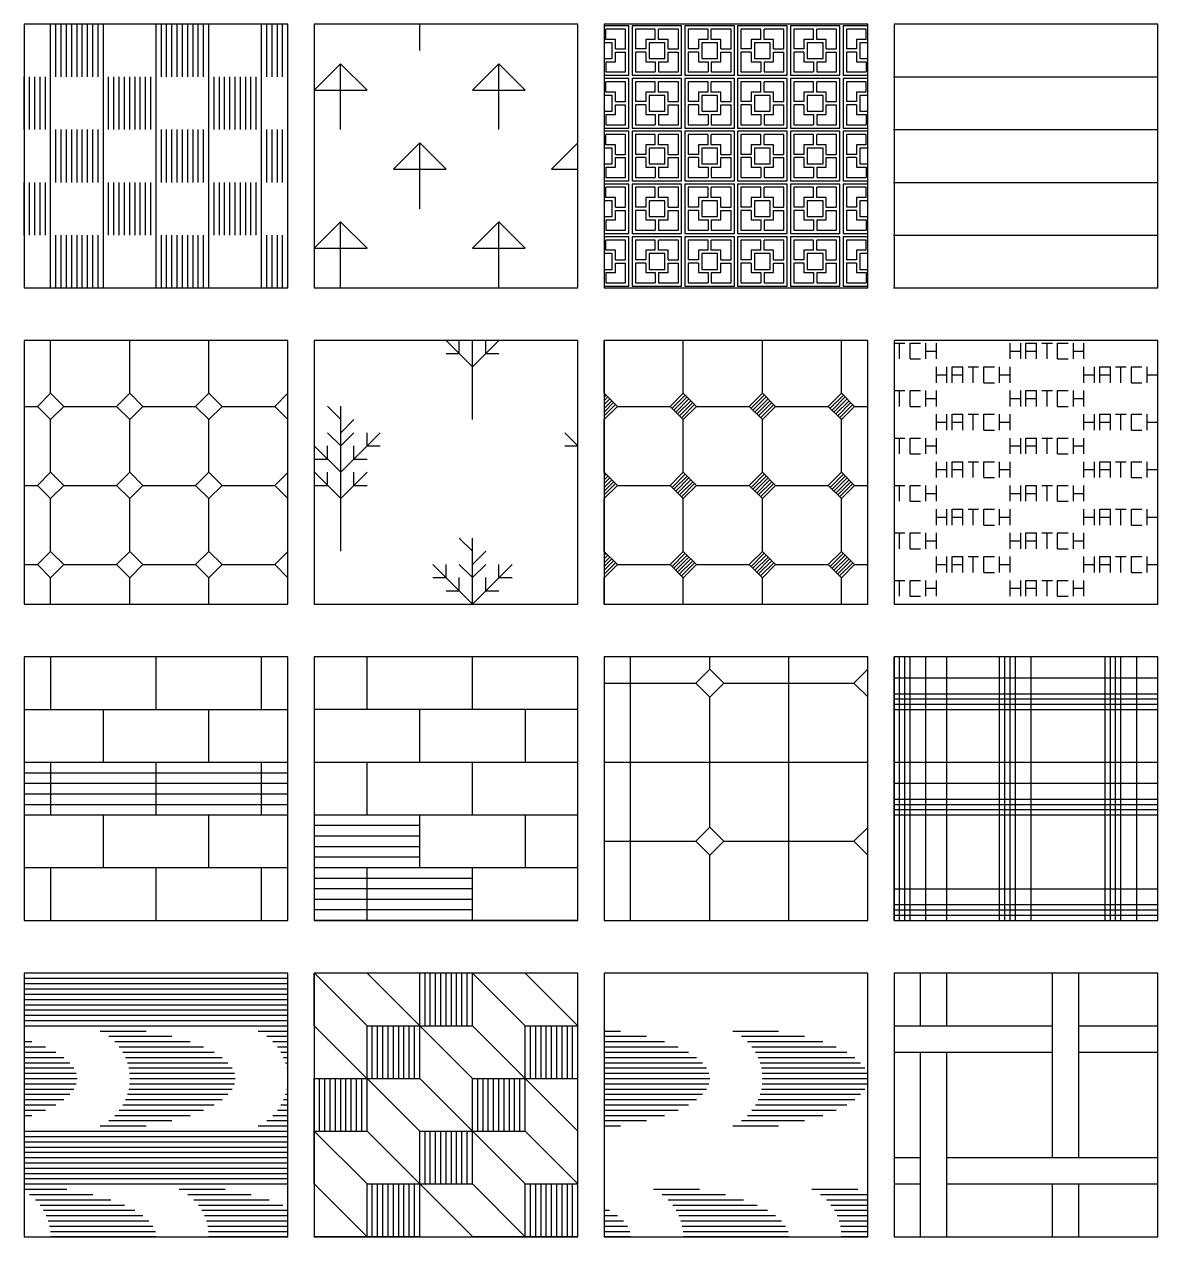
# Model space of a CAD drawing. Extents: x 0 to 176, y 0 to 59.
# Drawn here: x 132 to 153.5, y 0 to 23 of the extents above; entities that cross this region are included whole.
import ezdxf

# ---------------------------------------------------------------- set-up
doc = ezdxf.new("R2010")
doc.units = 0
doc.header["$MEASUREMENT"] = 0
doc.layers.get('0').update_dxf_attribs({"linetype": 'CONTINUOUS'})

msp = doc.modelspace()

# ---------------------------------------------------------------- hatches: boundary and pattern name
h = msp.add_hatch()
h.set_pattern_fill('CS8', color=256, scale=0.1, style=0, pattern_type=2)
h.set_pattern_definition([(90, (104.5, 36), (-1, 1), [1, -1]), (90, (104.6, 36), (-1, 1), [1, -1]), (90, (104.7, 36), (-1, 1), [1, -1]), (90, (104.8, 36), (-1, 1), [1, -1]), (90, (104.9, 36), (-1, 1), [1, -1]), (90, (105, 36), (-1, 1), [1, -1]), (90, (105.1, 36), (-1, 1), [1, -1]), (90, (105.2, 36), (-1, 1), [1, -1]), (90, (105.3, 36), (-1, 1), [1, -1]), (90, (105.4, 36), (-1, 1), [1, -1]), (90, (105.5, 36), (-1, 1), [1, -1])])
h.paths.add_polyline_path([(137, 23), (132, 23), (132, 18), (137, 18)])
h = msp.add_hatch()
h.set_pattern_fill('CS9', color=256, scale=0.05, style=0, pattern_type=2)
h.set_pattern_definition([(90, (105, 36), (-1.5, 1.5), [1.25, -1.75]), (0, (104.5, 36.75), (1.5, 1.5), [1, -2]), (45, (104.5, 36.75), (-1.5, 1.5), [0.70711, -1.41421]), (135, (105.5, 36.75), (-1.5, -1.5), [0.70711, -1.41421])])
h.paths.add_polyline_path([(142.5, 23), (137.5, 23), (137.5, 18), (142.5, 18)])
h = msp.add_hatch()
h.set_pattern_fill('DECBRK2', color=256, style=0, pattern_type=2)
h.set_pattern_definition([(270, (104.53125, 36.96875), (1, -2e-16), [0.9375, -0.0625]), (180, (105.46875, 36.96875), (-1e-16, -1), [0.9375, -0.0625]), (90, (105.46875, 36.03125), (-1, 6e-17), [0.9375, -0.0625]), (0, (104.53125, 36.03125), (0, 1), [0.9375, -0.0625]), (0, (105.03125, 36.09375), (0, 1), [0.375, -0.625]), (90, (105.40625, 36.53125), (-1, 6e-17), [0.375, -0.625]), (180, (104.96875, 36.90625), (-1e-16, -1), [0.375, -0.625]), (270, (104.59375, 36.46875), (1, -2e-16), [0.375, -0.625]), (270, (104.59375, 36.90625), (1, -2e-16), [0.375, -0.625]), (180, (105.40625, 36.90625), (-1e-16, -1), [0.375, -0.625]), (90, (105.40625, 36.09375), (-1, 6e-17), [0.375, -0.625]), (0, (104.59375, 36.09375), (0, 1), [0.375, -0.625]), (90, (105.2125, 36.2875), (-1, 6e-17), [0.18125, -0.81875]), (0, (104.85, 36.35), (0, 1), [0.3, -0.7]), (270, (104.85, 36.65), (1, -2e-16), [0.3, -0.7]), (180, (105.15, 36.65), (-1e-16, -1), [0.3, -0.7]), (90, (105.15, 36.35), (-1, 6e-17), [0.3, -0.7]), (180, (105.2125, 36.7125), (-1e-16, -1), [0.18125, -0.81875]), (90, (105.2125, 36.53125), (-1, 6e-17), [0.18125, -0.81875]), (0, (105.03125, 36.2875), (0, 1), [0.18125, -0.81875]), (0, (104.7875, 36.2875), (0, 1), [0.18125, -0.81875]), (270, (104.7875, 36.46875), (1, -2e-16), [0.18125, -0.81875]), (270, (104.7875, 36.7125), (1, -2e-16), [0.18125, -0.81875]), (180, (104.96875, 36.7125), (-1e-16, -1), [0.18125, -0.81875]), (0, (105.2125, 36.46875), (0, 1), [0.19375, -0.80625]), (0, (105.2125, 36.53125), (0, 1), [0.19375, -0.80625]), (270, (104.96875, 36.2875), (1, -2e-16), [0.19375, -0.80625]), (270, (105.03125, 36.2875), (1, -2e-16), [0.19375, -0.80625]), (180, (104.7875, 36.46875), (-1e-16, -1), [0.19375, -0.80625]), (180, (104.7875, 36.53125), (-1e-16, -1), [0.19375, -0.80625]), (90, (104.96875, 36.7125), (-1, 6e-17), [0.19375, -0.80625]), (90, (105.03125, 36.7125), (-1, 6e-17), [0.19375, -0.80625])])
h.paths.add_polyline_path([(148, 23), (143, 23), (143, 18), (148, 18)])
h = msp.add_hatch()
h.set_pattern_fill('GRIDDOT', color=256, style=0, pattern_type=2)
h.set_pattern_definition([(0, (104.5, 36), (1, 1), [0, 1])])
h.paths.add_polyline_path([(153.5, 23), (148.5, 23), (148.5, 18), (153.5, 18)])
h = msp.add_hatch()
h.set_pattern_fill('CS57', color=256, scale=0.05, style=0, pattern_type=2)
h.set_pattern_definition([(0, (111.75, 41.25), (0, 1.5), [1, -0.5]), (90, (111.5, 41.5), (-1.5, 9e-17), [1, -0.5]), (45, (111.25, 41.25), (9e-17, 1.5), [0.353553, -1.767767]), (45, (111.5, 41), (9e-17, 1.5), [0.353553, -1.767767]), (315, (111.5, 41.5), (1.5, -4e-16), [0.353553, -1.767767]), (315, (111.25, 41.25), (1.5, -4e-16), [0.353553, -1.767767])])
h.paths.add_polyline_path([(137, 17), (132, 17), (132, 12), (137, 12)])
h = msp.add_hatch()
h.set_pattern_fill('CS58', color=256, scale=0.05, style=0, pattern_type=2)
h.set_pattern_definition([(90, (118, 43), (-2.5, 2.5), [2.75, -2.25]), (90, (118.25, 44.25), (-2.5, 2.5), [0.25, -0.25, 0.25, -4.25]), (90, (118.5, 45), (-2.5, 2.5), [0.25, -4.75]), (90, (117.75, 44.25), (-2.5, 2.5), [0.25, -0.25, 0.25, -4.25]), (90, (117.5, 45), (-2.5, 2.5), [0.25, -4.75]), (45, (118, 44), (-2.5, 2.5), [0.7071, -2.82843]), (45, (118, 44.5), (-2.5, 2.5), [1.06066, -2.47487]), (45, (118, 45), (-2.5, 2.5), [0.35355, -3.18198]), (45, (118, 45.25), (-2.5, 2.5), [0.35355, -3.18198]), (135, (118, 44), (-2.5, -2.5), [0.7071, -2.82843]), (135, (118, 44.5), (-2.5, -2.5), [1.06066, -2.47487]), (135, (118, 45), (-2.5, -2.5), [0.35355, -3.18198]), (135, (118, 45.5), (-2.5, -2.5), [0.35355, -3.18198]), (0, (117.5, 44.25), (2.5, 2.5), [0.25, -0.5, 0.25, -4]), (0, (117.5, 44.75), (2.5, 2.5), [0.25, -0.5, 0.25, -4]), (0, (117.25, 45), (2.5, 2.5), [0.25, -1, 0.25, -3.5])])
h.paths.add_polyline_path([(142.5, 17), (137.5, 17), (137.5, 12), (142.5, 12)])
h = msp.add_hatch()
h.set_pattern_fill('CS59', color=256, scale=0.05, style=0, pattern_type=2)
h.set_pattern_definition([(0, (111.75, 41.25), (0, 1.5), [1, -0.5]), (90, (111.5, 41.5), (-1.5, 9e-17), [1, -0.5]), (45, (111.25, 41.25), (9e-17, 1.5), [0.353553, -1.767767]), (45, (111.5, 41), (9e-17, 1.5), [0.353553, -1.767767]), (315, (111.5, 41.5), (1.5, -4e-16), [0.353553, -1.767767]), (315, (111.25, 41.25), (1.5, -4e-16), [0.353553, -1.767767]), (45, (111.2857, 41.2143), (9e-17, 1.5), [0.353553, -1.767767]), (45, (111.3214, 41.1786), (9e-17, 1.5), [0.353553, -1.767767]), (45, (111.3571, 41.1429), (9e-17, 1.5), [0.353553, -1.767767]), (45, (111.3929, 41.1071), (9e-17, 1.5), [0.353553, -1.767767]), (45, (111.4286, 41.0714), (9e-17, 1.5), [0.353553, -1.767767]), (45, (111.4643, 41.0357), (9e-17, 1.5), [0.353553, -1.767767])])
h.paths.add_polyline_path([(148, 17), (143, 17), (143, 12), (148, 12)])
h = msp.add_hatch()
h.set_pattern_fill('CS6', color=256, scale=0.05, style=0, pattern_type=2)
h.set_pattern_definition([(90, (104.5, 36), (-1.4, 0.45), [0.3, -0.6]), (0, (104.5, 36.15), (1.4, 0.45), [0.2, -2.6]), (90, (104.7, 36), (-1.4, 0.45), [0.3, -0.6]), (90, (104.8, 36), (-1.4, 0.45), [0.3, -0.6]), (0, (104.8, 36.3), (1.4, 0.45), [0.2, -2.6]), (0, (104.8, 36.15), (1.4, 0.45), [0.2, -2.6]), (90, (105, 36), (-1.4, 0.45), [0.3, -0.6]), (90, (105.2, 36), (-1.4, 0.45), [0.3, -0.6]), (0, (105.1, 36.3), (1.4, 0.45), [0.2, -2.6]), (90, (105.4, 36), (-1.4, 0.45), [0.3, -0.6]), (0, (105.4, 36.3), (1.4, 0.45), [0.2, -2.6]), (0, (105.4, 36), (1.4, 0.45), [0.2, -2.6]), (90, (105.7, 36), (-1.4, 0.45), [0.3, -0.6]), (0, (105.7, 36.15), (1.4, 0.45), [0.2, -2.6]), (90, (105.9, 36), (-1.4, 0.45), [0.3, -0.6])])
h.paths.add_polyline_path([(153.5, 17), (148.5, 17), (148.5, 12), (153.5, 12)])
h = msp.add_hatch()
h.set_pattern_fill('CS48', color=256, scale=0.1, style=0, pattern_type=2)
h.set_pattern_definition([(0, (104.5, 36), (0, 1), []), (90, (104.5, 36), (-1, 1), [1, -1]), (0, (104.5, 36.2), (0, 4), []), (0, (104.5, 36.4), (0, 4), []), (0, (104.5, 36.6), (0, 4), []), (0, (104.5, 36.8), (0, 4), [])])
h.paths.add_polyline_path([(137, 11), (132, 11), (132, 6), (137, 6)])
h = msp.add_hatch()
h.set_pattern_fill('CS49', color=256, scale=0.1, style=0, pattern_type=2)
h.set_pattern_definition([(0, (104.5, 36), (0, 1), []), (90, (104.5, 36), (-1, 1), [1, -1]), (0, (104.5, 36.2), (0, 8), [2, -4]), (0, (104.5, 36.4), (0, 8), [2, -4]), (0, (104.5, 36.6), (0, 8), [2, -4]), (0, (104.5, 36.8), (0, 8), [2, -4]), (0, (103.5, 37.2), (0, 8), [4, -2]), (0, (103.5, 37.4), (0, 8), [4, -2]), (0, (103.5, 37.6), (0, 8), [4, -2]), (0, (103.5, 37.8), (0, 8), [4, -2]), (0, (106.5, 38.2), (0, 8), [4, -2]), (0, (106.5, 38.4), (0, 8), [4, -2]), (0, (106.5, 38.6), (0, 8), [4, -2]), (0, (106.5, 38.8), (0, 8), [4, -2]), (0, (107.5, 39.2), (0, 8), [2, -4]), (0, (107.5, 39.4), (0, 8), [2, -4]), (0, (107.5, 39.6), (0, 8), [2, -4]), (0, (107.5, 39.8), (0, 8), [2, -4])])
h.paths.add_polyline_path([(142.5, 11), (137.5, 11), (137.5, 6), (142.5, 6)])
h = msp.add_hatch()
h.set_pattern_fill('CS5', color=256, scale=0.005, style=0, pattern_type=2)
h.set_pattern_definition([(0, (104.5, 36), (0, 3), []), (90, (104.5, 36), (-3, 2e-16), []), (0, (106.2652, 37.5), (0, 3), [2.46967, -0.53033]), (90, (106, 37.7652), (-3, 2e-16), [2.46967, -0.53033]), (135, (106.2652, 37.5), (-3, 3e-16), [0.375, -3.86764]), (225, (106, 37.7652), (-6e-16, -3), [0.375, -3.86764]), (315, (105.7348, 37.5), (3, -9e-16), [0.375, -3.86764]), (45, (106, 37.2348), (3e-16, 3), [0.375, -3.86764])])
h.paths.add_polyline_path([(148, 11), (143, 11), (143, 6), (148, 6)])
h = msp.add_hatch()
h.set_pattern_fill('CS50', color=256, scale=0.1, style=0, pattern_type=2)
h.set_pattern_definition([(0, (104.5, 36), (0, 2), []), (0, (104.5, 36.1), (0, 2), []), (0, (104.5, 36.2), (0, 2), []), (0, (104.5, 36.3), (0, 2), []), (90, (104.5, 36), (-2, 1e-16), []), (90, (104.6, 36), (-2, 1e-16), []), (90, (104.7, 36), (-2, 1e-16), []), (90, (104.8, 36), (-2, 1e-16), []), (0, (104.5, 36.6), (0, 2), []), (90, (105.1, 36), (-2, 1e-16), []), (90, (105.5, 36), (-4, 2e-16), []), (0, (104.5, 37), (0, 4), [])])
h.paths.add_polyline_path([(153.5, 11), (148.5, 11), (148.5, 6), (153.5, 6)])
h = msp.add_hatch()
h.set_pattern_fill('CS39', color=256, scale=0.1, style=0, pattern_type=2)
h.set_pattern_definition([(0, (105.5, 36), (1.5, 3), [2, -1]), (0, (105.495, 36.1), (1.5, 3), [1.9898, -1.0102]), (0, (105.4797, 36.2), (1.5, 3), [1.9594, -1.0406]), (0, (105.454, 36.3), (1.5, 3), [1.9078, -1.0922]), (0, (105.4165, 36.4), (1.5, 3), [1.833, -1.167]), (0, (105.366, 36.5), (1.5, 3), [1.732, -1.268]), (0, (105.3, 36.6), (1.5, 3), [1.6, -1.4]), (0, (105.214, 36.7), (1.5, 3), [1.4282, -1.5718]), (0, (105.1, 36.8), (1.5, 3), [1.2, -1.8]), (0, (104.9358, 36.9), (1.5, 3), [0.8716, -2.1284]), (0, (105.495, 35.9), (1.5, 3), [1.9898, -1.0102]), (0, (105.4797, 35.8), (1.5, 3), [1.9594, -1.0406]), (0, (105.454, 35.7), (1.5, 3), [1.9078, -1.0922]), (0, (105.4165, 35.6), (1.5, 3), [1.833, -1.167]), (0, (105.366, 35.5), (1.5, 3), [1.732, -1.268]), (0, (105.3, 35.4), (1.5, 3), [1.6, -1.4]), (0, (105.214, 35.3), (1.5, 3), [1.4282, -1.5718]), (0, (105.1, 35.2), (1.5, 3), [1.2, -1.8]), (0, (104.9358, 35.1), (1.5, 3), [0.8716, -2.1284]), (0, (104.5, 37), (0, 3), []), (0, (104.5, 37.1), (0, 3), []), (0, (104.5, 37.2), (0, 3), []), (0, (104.5, 37.3), (0, 3), []), (0, (104.5, 37.4), (0, 3), []), (0, (104.5, 37.5), (0, 3), []), (0, (104.5, 37.6), (0, 3), []), (0, (104.5, 37.7), (0, 3), []), (0, (104.5, 37.8), (0, 3), []), (0, (104.5, 37.9), (0, 3), []), (0, (104.5, 38), (0, 3), [])])
h.paths.add_polyline_path([(137, 5), (132, 5), (132, 0), (137, 0)])
h = msp.add_hatch()
h.set_pattern_fill('CS4', color=256, scale=0.1, style=0, pattern_type=2)
h.set_pattern_definition([(90, (108.5, 38), (-3, 2e-16), [2, -1]), (0, (108.5, 40), (0, 3), [2, -1]), (90, (109.5, 39), (-3, 2e-16), [2, -1]), (0, (107.5, 39), (0, 3), [2, -1]), (90, (107.5, 37), (-3, 2e-16), [2, -1]), (0, (106.5, 38), (0, 3), [2, -1]), (135, (109.5, 38), (-1, -1), [2.82843, -1.41421]), (135, (111.5, 37), (-1, -1), [2.82843, -1.41421]), (90, (108.6, 39), (-3, 2e-16), [1, -2]), (90, (108.7, 39), (-3, 2e-16), [1, -2]), (90, (108.8, 39), (-3, 2e-16), [1, -2]), (90, (108.9, 39), (-3, 2e-16), [1, -2]), (90, (109, 39), (-3, 2e-16), [1, -2]), (90, (109.1, 39), (-3, 2e-16), [1, -2]), (90, (109.2, 39), (-3, 2e-16), [1, -2]), (90, (109.3, 39), (-3, 2e-16), [1, -2]), (90, (109.4, 39), (-3, 2e-16), [1, -2]), (90, (107.6, 38), (-3, 2e-16), [1, -2]), (90, (107.7, 38), (-3, 2e-16), [1, -2]), (90, (107.8, 38), (-3, 2e-16), [1, -2]), (90, (107.9, 38), (-3, 2e-16), [1, -2]), (90, (108, 38), (-3, 2e-16), [1, -2]), (90, (108.1, 38), (-3, 2e-16), [1, -2]), (90, (108.2, 38), (-3, 2e-16), [1, -2]), (90, (108.3, 38), (-3, 2e-16), [1, -2]), (90, (108.4, 38), (-3, 2e-16), [1, -2]), (90, (109.6, 40), (-3, 2e-16), [1, -2]), (90, (109.7, 40), (-3, 2e-16), [1, -2]), (90, (109.8, 40), (-3, 2e-16), [1, -2]), (90, (109.9, 40), (-3, 2e-16), [1, -2]), (90, (110, 40), (-3, 2e-16), [1, -2]), (90, (110.1, 40), (-3, 2e-16), [1, -2]), (90, (110.2, 40), (-3, 2e-16), [1, -2]), (90, (110.3, 40), (-3, 2e-16), [1, -2]), (90, (110.4, 40), (-3, 2e-16), [1, -2])])
h.paths.add_polyline_path([(142.5, 5), (137.5, 5), (137.5, 0), (142.5, 0)])
h = msp.add_hatch()
h.set_pattern_fill('CS40', color=256, scale=0.1, style=0, pattern_type=2)
h.set_pattern_definition([(0, (105.5, 36), (1.5, 3), [2, -1]), (0, (105.495, 36.1), (1.5, 3), [1.9898, -1.0102]), (0, (105.4797, 36.2), (1.5, 3), [1.9594, -1.0406]), (0, (105.454, 36.3), (1.5, 3), [1.9078, -1.0922]), (0, (105.4165, 36.4), (1.5, 3), [1.833, -1.167]), (0, (105.366, 36.5), (1.5, 3), [1.732, -1.268]), (0, (105.3, 36.6), (1.5, 3), [1.6, -1.4]), (0, (105.214, 36.7), (1.5, 3), [1.4282, -1.5718]), (0, (105.1, 36.8), (1.5, 3), [1.2, -1.8]), (0, (104.9358, 36.9), (1.5, 3), [0.8716, -2.1284]), (0, (105.495, 35.9), (1.5, 3), [1.9898, -1.0102]), (0, (105.4797, 35.8), (1.5, 3), [1.9594, -1.0406]), (0, (105.454, 35.7), (1.5, 3), [1.9078, -1.0922]), (0, (105.4165, 35.6), (1.5, 3), [1.833, -1.167]), (0, (105.366, 35.5), (1.5, 3), [1.732, -1.268]), (0, (105.3, 35.4), (1.5, 3), [1.6, -1.4]), (0, (105.214, 35.3), (1.5, 3), [1.4282, -1.5718]), (0, (105.1, 35.2), (1.5, 3), [1.2, -1.8]), (0, (104.9358, 35.1), (1.5, 3), [0.8716, -2.1284])])
h.paths.add_polyline_path([(148, 5), (143, 5), (143, 0), (148, 0)])
h = msp.add_hatch()
h.set_pattern_fill('CS41', color=256, scale=0.1, style=0, pattern_type=2)
h.set_pattern_definition([(0, (104.5, 36), (2.5, 2.5), [4.5, -0.5]), (0, (104.5, 36.5), (2.5, 2.5), [4.5, -0.5]), (90, (106.5, 36.5), (-2.5, 2.5), [4.5, -0.5]), (90, (107, 36.5), (-2.5, 2.5), [4.5, -0.5])])
h.paths.add_polyline_path([(153.5, 5), (148.5, 5), (148.5, 0), (153.5, 0)])

# ---------------------------------------------------------------- linework, layer by layer
for points in [[(132, 18), (137, 18), (137, 23), (132, 23)], [(137.5, 18), (142.5, 18), (142.5, 23), (137.5, 23)], [(143, 18), (148, 18), (148, 23), (143, 23)], [(148.5, 18), (153.5, 18), (153.5, 23), (148.5, 23)], [(132, 12), (137, 12), (137, 17), (132, 17)], [(137.5, 12), (142.5, 12), (142.5, 17), (137.5, 17)], [(143, 12), (148, 12), (148, 17), (143, 17)], [(148.5, 12), (153.5, 12), (153.5, 17), (148.5, 17)], [(132, 6), (137, 6), (137, 11), (132, 11)], [(137.5, 6), (142.5, 6), (142.5, 11), (137.5, 11)], [(143, 6), (148, 6), (148, 11), (143, 11)], [(148.5, 6), (153.5, 6), (153.5, 11), (148.5, 11)], [(132, 0), (137, 0), (137, 5), (132, 5)], [(137.5, 0), (142.5, 0), (142.5, 5), (137.5, 5)], [(143, 0), (148, 0), (148, 5), (143, 5)], [(148.5, 0), (153.5, 0), (153.5, 5), (148.5, 5)]]:
    msp.add_lwpolyline(points, close=True)

doc.saveas('drawing.dxf')
